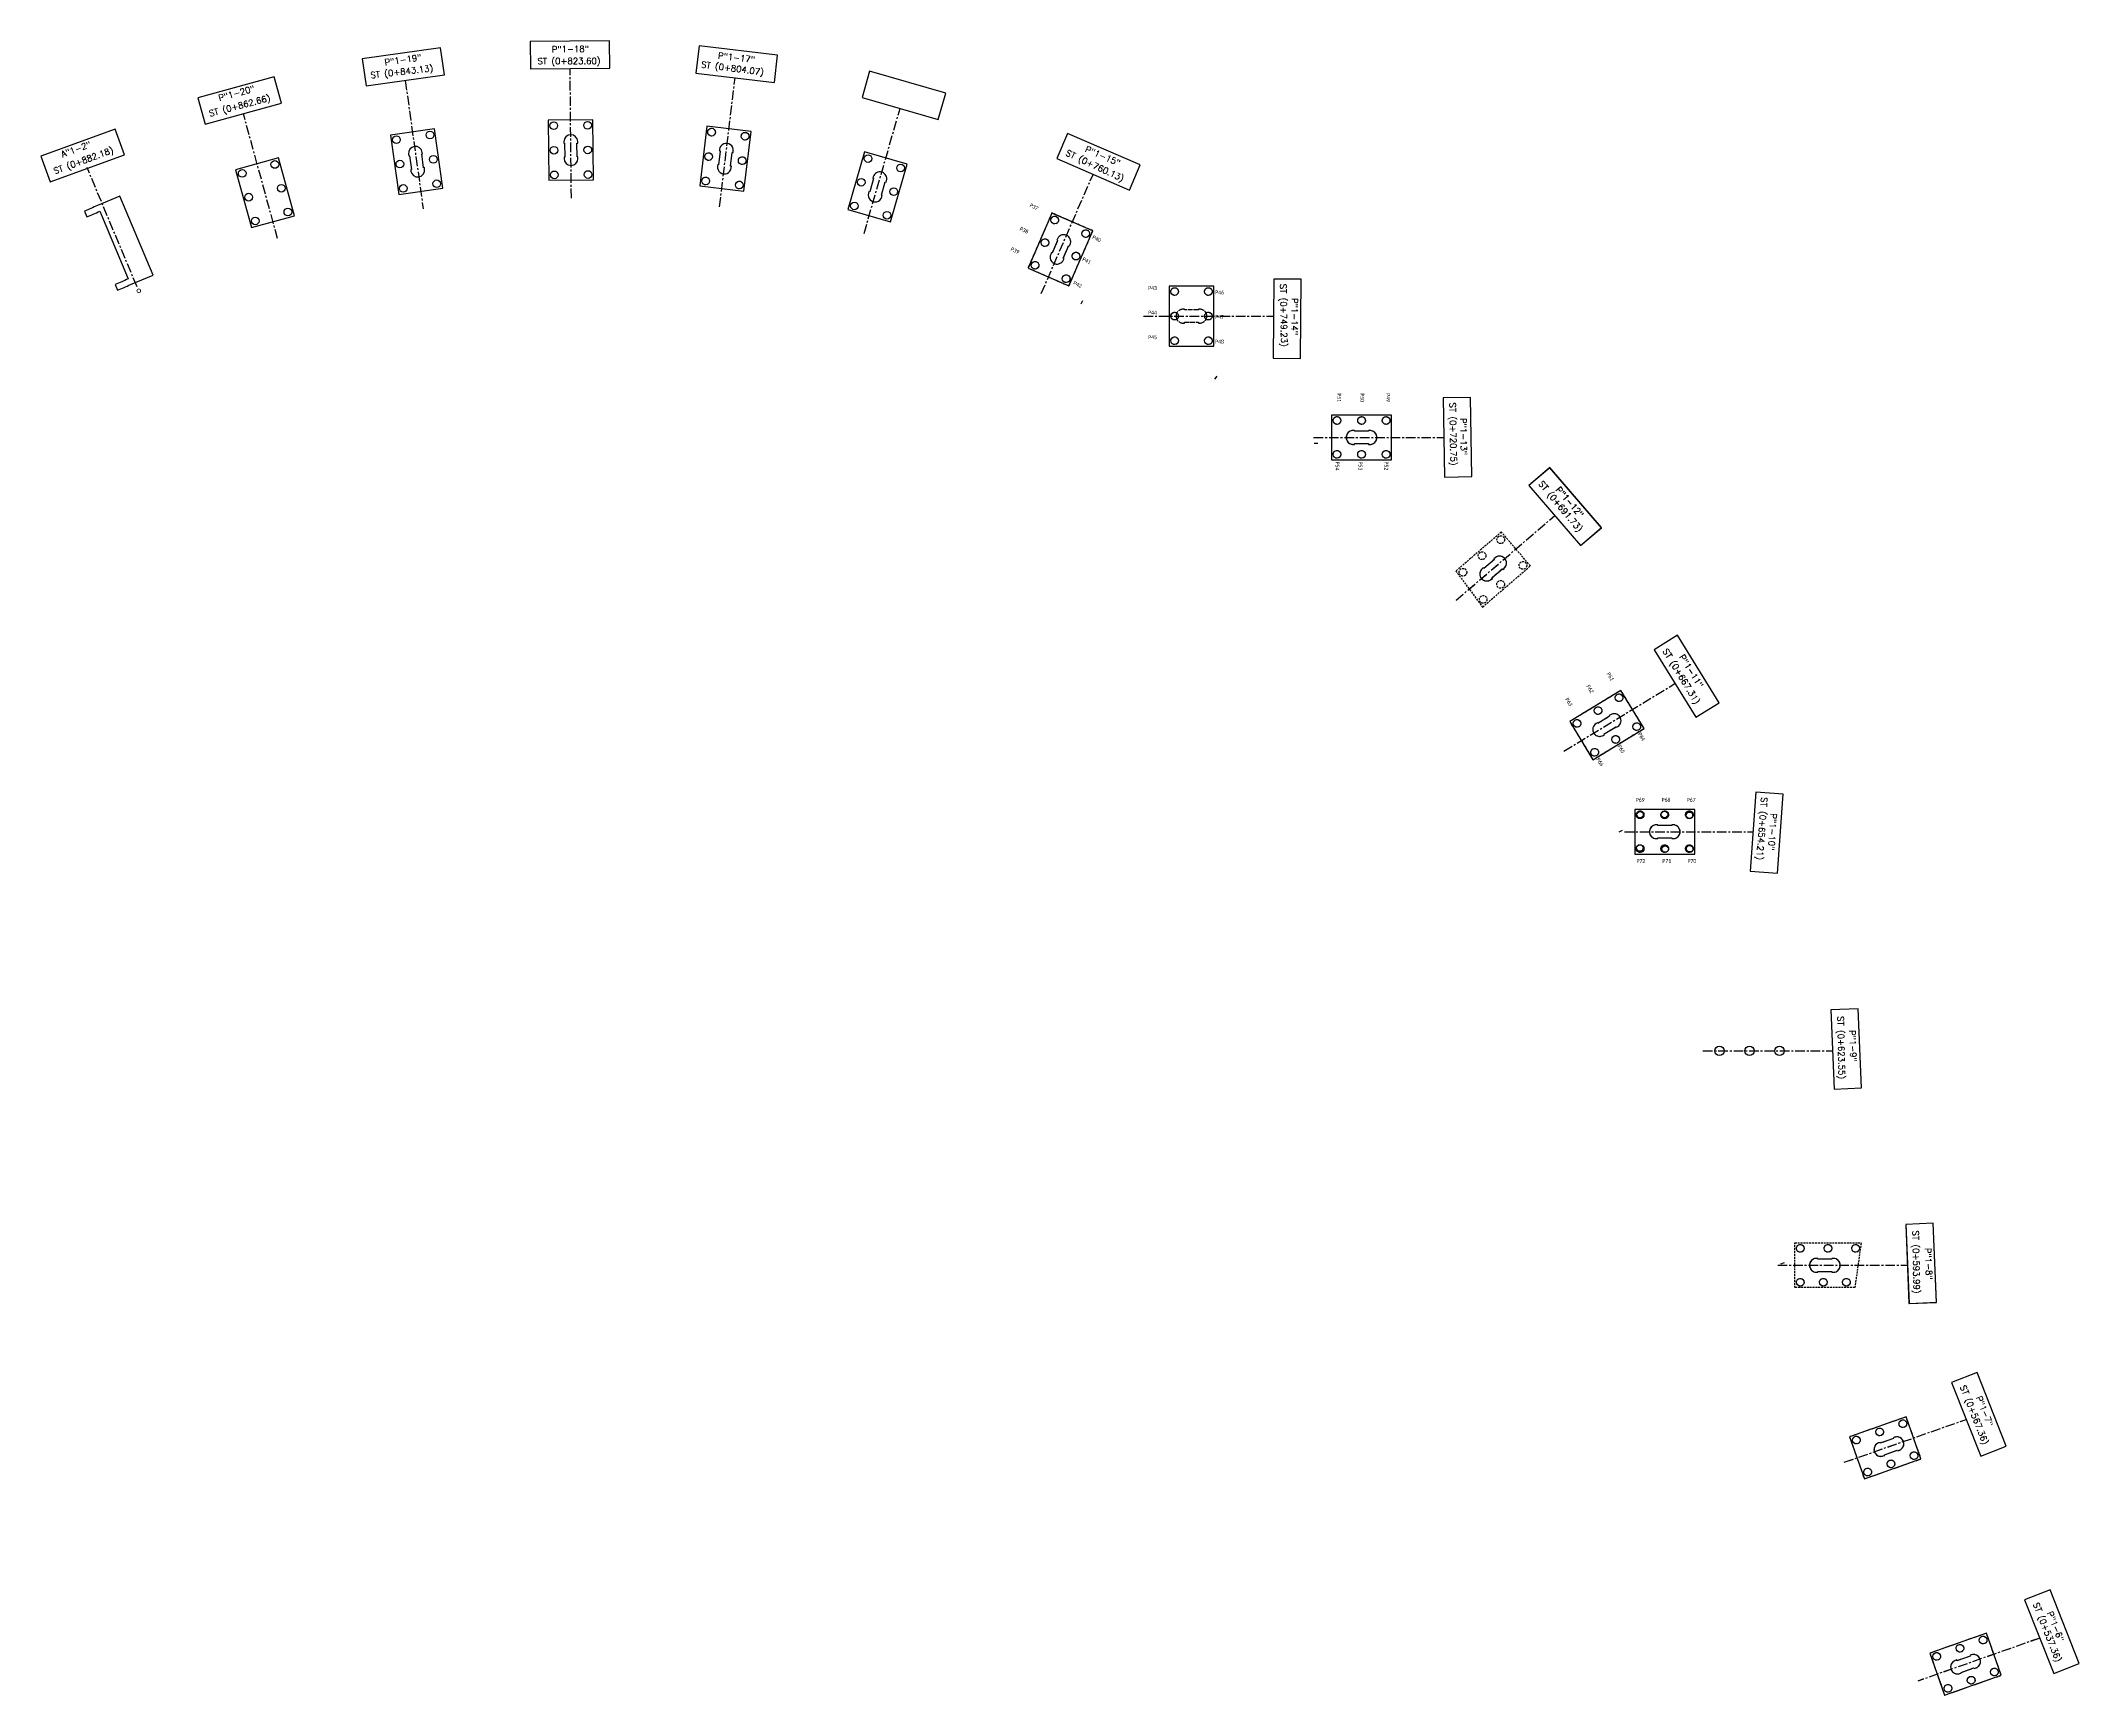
# Model space of a CAD drawing. Header units: metres. Extents: x 205782 to 206106, y 3635013 to 3635356.
# Drawn here: x 205781.8 to 206046.8, y 3635140.9 to 3635356 of the extents above; entities that cross this region are included whole.
import ezdxf

# ---------------------------------------------------------------- set-up
doc = ezdxf.new("R2010")
doc.units = ezdxf.units.M
for name, pattern in [('CENTER', [2, 1.25, -0.25, 0.25, -0.25]), ('DASHED', [0.75, 0.5, -0.25]), ('DASHED2', [0.375, 0.25, -0.125])]:
    doc.linetypes.add(name, pattern=pattern)
for name, color, linetype in [('A-BLDG', 7, 'Continuous'), ('C-ROAD-STAN-MAJR', 11, 'Continuous'), ('WES-AXES', 9, 'CENTER'), ('WES-CONCRETE', 3, 'Continuous'), ('WES-PILES', 2, 'Continuous'), ('WES-TEXT', 255, 'Continuous')]:
    doc.layers.add(name, color=color, linetype=linetype)
doc.layers.add('S-CONC', color=2, linetype='Continuous', lineweight=20)
doc.styles.add('CEO-Text-300', font='simplex.shx', dxfattribs={"height": 0.81})
doc.styles.add('T25-100', font='calibri.ttf', dxfattribs={"width": 0.8, "height": 250})

# ---------------------------------------------------------------- blocks, each defined once
blk = doc.blocks.new('PILES')
at = {"layer": 'WES-CONCRETE'}
blk.add_lwpolyline([(205827.17, 3635318.41), (205832.97, 3635318.41), (205832.97, 3635326.21), (205827.17, 3635326.21)], close=True, dxfattribs=at)
at = {"layer": 'WES-PILES'}
for centre in [(205827.87, 3635325.51), (205832.27, 3635325.51), (205827.87, 3635322.31), (205832.27, 3635322.31), (205827.87, 3635319.11), (205832.27, 3635319.11)]:
    blk.add_circle(centre, 0.5, dxfattribs=at)
blk = doc.blocks.new('AeccTickLine')
blk.add_line((0, -0.5), (0, 0.5))
blk = doc.blocks.new('43er43ew34')
at = {"layer": 'WES-AXES', "linetype": 'CENTER'}
for p, q in [((205965.82, 3635283.22), (205978.65, 3635294.23)), ((206007.64, 3635196.76), (206024.44, 3635196.76)), ((206016.29, 3635171.14), (206032.14, 3635176.72)), ((206041.7, 3635148.28), (206025.86, 3635142.7))]:
    blk.add_line(p, q, dxfattribs=at)
at = {"layer": 'WES-CONCRETE', "linetype": 'DASHED2'}
for points in [[(205970.4, 3635285.95), (205970.55, 3635286.08), (205970.48, 3635286.16), (205971.85, 3635287.33), (205971.92, 3635287.25), (205972.07, 3635287.38, 1), (205970.9, 3635288.75), (205970.74, 3635288.62), (205970.81, 3635288.54), (205969.44, 3635287.37), (205969.38, 3635287.45), (205969.23, 3635287.32, 1), (205970.4, 3635285.95)], [(206012.67, 3635195.86), (206012.87, 3635195.86), (206012.87, 3635195.96), (206014.67, 3635195.96), (206014.67, 3635195.86), (206014.87, 3635195.86, 1), (206014.87, 3635197.66), (206014.67, 3635197.66), (206014.67, 3635197.56), (206012.87, 3635197.56), (206012.87, 3635197.66), (206012.67, 3635197.66, 1), (206012.67, 3635195.86)]]:
    blk.add_lwpolyline(points, format="xyb", dxfattribs=at)
at = {"layer": 'WES-CONCRETE', "color": 3, "linetype": 'DASHED2'}
for points in [[(205970.4, 3635285.95), (205970.55, 3635286.08), (205970.48, 3635286.16), (205971.85, 3635287.33), (205971.92, 3635287.25), (205972.07, 3635287.38, 1), (205970.9, 3635288.75), (205970.74, 3635288.62), (205970.81, 3635288.54), (205969.44, 3635287.37), (205969.38, 3635287.45), (205969.23, 3635287.32, 1), (205970.4, 3635285.95)], [(206012.67, 3635195.86), (206012.87, 3635195.86), (206012.87, 3635195.96), (206014.67, 3635195.96), (206014.67, 3635195.86), (206014.87, 3635195.86, 1), (206014.87, 3635197.66), (206014.67, 3635197.66), (206014.67, 3635197.56), (206012.87, 3635197.56), (206012.87, 3635197.66), (206012.67, 3635197.66, 1), (206012.67, 3635195.86)], [(206021.36, 3635171.97), (206021.55, 3635172.04), (206021.51, 3635172.13), (206023.21, 3635172.73), (206023.24, 3635172.63), (206023.43, 3635172.7, 1), (206022.83, 3635174.4), (206022.65, 3635174.33), (206022.68, 3635174.24), (206020.98, 3635173.64), (206020.95, 3635173.73), (206020.76, 3635173.67, 1), (206021.36, 3635171.97)], [(206031.32, 3635143.67), (206031.51, 3635143.74), (206031.48, 3635143.83), (206033.18, 3635144.43), (206033.21, 3635144.34), (206033.4, 3635144.4, 1), (206032.8, 3635146.1), (206032.61, 3635146.04), (206032.65, 3635145.94), (206030.95, 3635145.34), (206030.91, 3635145.44), (206030.73, 3635145.37, 1), (206031.32, 3635143.67)]]:
    blk.add_lwpolyline(points, format="xyb", dxfattribs=at)
at = {"layer": 'WES-CONCRETE', "color": 4, "linetype": 'DASHED2', "transparency": 33554687}
blk.add_lwpolyline([(206016.98, 3635174.46), (206018.91, 3635168.99), (206026.27, 3635171.58), (206024.34, 3635177.05)], close=True, dxfattribs=at)
at = {"layer": 'WES-CONCRETE', "color": 4, "linetype": 'DASHED2'}
blk.add_lwpolyline([(206027.42, 3635146.33), (206029.35, 3635140.86), (206036.7, 3635143.45), (206034.78, 3635148.92)], close=True, dxfattribs=at)
at = {"layer": 'WES-PILES', "color": 4, "linetype": 'DASHED2', "transparency": 33554687}
for points in [[(205971.72, 3635292.1), (205965.8, 3635287.02), (205969.27, 3635282.35), (205975.49, 3635287.69), (205971.72, 3635292.1)], [(206009.87, 3635199.66), (206018.48, 3635199.66), (206017.67, 3635193.86), (206009.87, 3635193.86), (206009.87, 3635199.66)]]:
    blk.add_lwpolyline(points, dxfattribs=at)
at = {"layer": 'WES-PILES', "color": 1, "linetype": 'DASHED2', "transparency": 33554687}
for centre in [(205971.64, 3635291.1), (205966.72, 3635286.88), (205969.21, 3635289.02), (205974.51, 3635287.76), (205971.62, 3635285.29), (205969.35, 3635283.34), (206010.57, 3635198.96), (206014.17, 3635198.96), (206017.77, 3635198.96), (206010.57, 3635194.56), (206013.57, 3635194.56), (206016.57, 3635194.56), (206023.91, 3635176.16), (206017.87, 3635174.03), (206020.89, 3635175.09), (206022.35, 3635170.94), (206025.37, 3635172.01), (206019.34, 3635169.88), (206031.33, 3635146.96), (206034.35, 3635148.03), (206028.31, 3635145.9), (206035.81, 3635143.88), (206029.77, 3635141.75), (206032.79, 3635142.81)]:
    blk.add_circle(centre, 0.5, dxfattribs=at)
at = {"layer": 'WES-TEXT', "linetype": 'ByBlock'}
for points in [[(205975.3, 3635298.13), (205982.01, 3635290.33), (205984.72, 3635292.67), (205978, 3635300.47)], [(206024.3, 3635202.08), (206024.71, 3635191.8), (206028.28, 3635191.94), (206027.87, 3635202.23)], [(206030.24, 3635181.51), (206034.03, 3635171.94), (206037.35, 3635173.26), (206033.56, 3635182.83)], [(206039.73, 3635153.25), (206043.52, 3635143.68), (206046.84, 3635145), (206043.05, 3635154.57)]]:
    blk.add_lwpolyline(points, close=True, dxfattribs=at)
at = {"layer": 'C-ROAD-STAN-MAJR', "color": 11, "linetype": 'Continuous', "lineweight": -3, "xscale": 0.5, "yscale": 0.5, "zscale": 0.5, "rotation": 109.4047213629091}
blk.add_blockref('AeccTickLine', (206008.24, 3635197.01), dxfattribs=at)
at = {"layer": 'WES-TEXT', "style": 'CEO-Text-300'}
for s, rotation, p in [('ST (0+691.73)', 309.6802, (205976.49, 3635298.34, 29.52)), (' P"1-12"', 310.9143, (205978.36, 3635297.98)), ('ST (0+593.99)', 271.1359, (206025.16, 3635201.27, 29.52)), (' P"1-8"', 272.464, (206026.74, 3635199.56, 29.52)), ('ST (0+567.36)', 291.5353, (206031.32, 3635180.98, 29.52)), (' P"1-7"', 291.8687, (206033.18, 3635180.07, 29.52)), ('ST (0+537.36)', 291.5353, (206040.81, 3635152.72, 29.52)), (' P"1-6"', 291.8687, (206042.41, 3635152.08, 29.52))]:
    blk.add_text(s, height=0.81, rotation=rotation, dxfattribs=at).set_placement(p)

msp = doc.modelspace()

# ---------------------------------------------------------------- linework, layer by layer
for centre, radius in [((205989.7465, 3635255.3512, 14.222), 0.4238), ((205992.9251, 3635255.3606, 14.2), 0.4268), ((205996.1609, 3635255.272, 14.201), 0.4221), ((205989.721, 3635251.0174, 14.236), 0.4284), ((205993.0146, 3635250.8814, 14.249), 0.4257), ((205996.1977, 3635250.9263, 14.26), 0.4287)]:
    msp.add_circle(centre, radius)
at = {"layer": 'S-CONC', "color": 1, "linetype": 'DASHED2'}
for centre in [(205869.033, 3635344.0937), (205873.4016, 3635343.5691), (205868.6515, 3635340.9164), (205873.0201, 3635340.3919), (205868.27, 3635337.7393), (205872.6386, 3635337.2148)]:
    msp.add_circle(centre, 0.5, dxfattribs=at)
at = {"layer": 'S-CONC', "color": 190, "ltscale": 0.5}
msp.add_circle((205794.5729, 3635323.4599), 0.2444, dxfattribs=at)
at = {"layer": 'WES-AXES', "linetype": 'CENTER'}
for p, q in [((205829.2216, 3635350.8129), (205831.5478, 3635334.1223)), ((205850.8097, 3635335.4981), (205850.6496, 3635352.3681)), ((205870.0817, 3635334.3836), (205872.095, 3635351.151)), ((205812.6241, 3635330.2505), (205808.1753, 3635346.4846)), ((205888.8656, 3635330.9167), (205893.5484, 3635347.1615)), ((205888.8656, 3635330.9167), (205893.5484, 3635347.1615)), ((205794.3496, 3635323.993), (205787.8534, 3635339.4854)), ((205911.8952, 3635323.0961), (205918.6308, 3635338.6049)), ((205911.8952, 3635323.0961), (205918.6308, 3635338.6049)), ((205925.1912, 3635320.1744), (205942.1043, 3635320.1744)), ((205925.1912, 3635320.1744), (205942.1043, 3635320.1744)), ((205947.3146, 3635304.4042), (205964.2277, 3635304.4012)), ((205947.3146, 3635304.4042), (205964.2277, 3635304.4012)), ((205965.8232, 3635283.2185), (205978.6535, 3635294.2311)), ((205979.8527, 3635263.6082), (205994.2782, 3635272.4122)), ((205979.8527, 3635263.6082), (205994.2782, 3635272.4122)), ((205987.7252, 3635253.1329), (206004.4272, 3635253.1329)), ((205987.7252, 3635253.1329), (206004.4272, 3635253.1329)), ((205997.9227, 3635224.6394, 24.2675), (206014.7227, 3635224.6394, 24.2675)), ((206007.6397, 3635196.7593), (206024.4397, 3635196.7593)), ((206007.6397, 3635196.7593), (206024.4397, 3635196.7593)), ((206016.2948, 3635171.1404), (206032.1404, 3635176.722)), ((206041.7028, 3635148.2841), (206025.8571, 3635142.7025)), ((206041.7028, 3635148.2841), (206025.8571, 3635142.7025))]:
    msp.add_line(p, q, dxfattribs=at)
at = {"layer": 'WES-CONCRETE', "color": 3}
for points in [[(205851.6609, 3635340.6711), (205851.659, 3635340.871), (205851.559, 3635340.8701), (205851.5414, 3635342.67), (205851.6414, 3635342.671), (205851.6395, 3635342.871, 1), (205849.8396, 3635342.8534), (205849.8415, 3635342.6534), (205849.9415, 3635342.6544), (205849.9591, 3635340.8545), (205849.8591, 3635340.8535), (205849.861, 3635340.6535, 1), (205851.6609, 3635340.6711)], [(205831.7373, 3635339.2875), (205831.7096, 3635339.4855), (205831.6105, 3635339.4717), (205831.361, 3635341.2543), (205831.4601, 3635341.2682), (205831.4323, 3635341.4662, 1), (205829.6497, 3635341.2167), (205829.6774, 3635341.0186), (205829.7765, 3635341.0325), (205830.026, 3635339.2499), (205829.9269, 3635339.236), (205829.9547, 3635339.038, 1), (205831.7373, 3635339.2875)], [(205871.5982, 3635339.4548), (205871.6221, 3635339.6533), (205871.5228, 3635339.6653), (205871.7374, 3635341.4524), (205871.8367, 3635341.4405), (205871.8605, 3635341.6391, 1), (205870.0733, 3635341.8537), (205870.0495, 3635341.6551), (205870.1488, 3635341.6432), (205869.9342, 3635339.856), (205869.8349, 3635339.8679), (205869.8111, 3635339.6694, 1), (205871.5982, 3635339.4548)], [(205891.1717, 3635335.6675), (205891.2271, 3635335.8596), (205891.131, 3635335.8873), (205891.6296, 3635337.6169), (205891.7257, 3635337.5892), (205891.7811, 3635337.7814, 1), (205890.0515, 3635338.2799), (205889.9961, 3635338.0878), (205890.0922, 3635338.0601), (205889.5936, 3635336.3305), (205889.4975, 3635336.3582), (205889.4421, 3635336.166, 1), (205891.1717, 3635335.6675)], [(205914.782, 3635327.4836), (205914.8616, 3635327.667), (205914.7699, 3635327.7069), (205915.487, 3635329.3579), (205915.5787, 3635329.318), (205915.6583, 3635329.5015, 1), (205914.0073, 3635330.2185), (205913.9277, 3635330.0351), (205914.0194, 3635329.9952), (205913.3023, 3635328.3442), (205913.2106, 3635328.3841), (205913.1309, 3635328.2006, 1), (205914.782, 3635327.4836)], [(205952.4363, 3635303.4983), (205952.6363, 3635303.4982), (205952.6363, 3635303.5982), (205954.4363, 3635303.5979), (205954.4363, 3635303.4979), (205954.6363, 3635303.4979, 1), (205954.6366, 3635305.2979), (205954.4366, 3635305.2979), (205954.4366, 3635305.1979), (205952.6366, 3635305.1982), (205952.6366, 3635305.2982), (205952.4366, 3635305.2983, 1), (205952.4363, 3635303.4983)], [(205970.3982, 3635285.9506), (205970.5499, 3635286.0809), (205970.4848, 3635286.1567), (205971.8507, 3635287.3291), (205971.9158, 3635287.2532), (205972.0676, 3635287.3835, 1), (205970.8952, 3635288.7493), (205970.7434, 3635288.6191), (205970.8086, 3635288.5432), (205969.4427, 3635287.3708), (205969.3776, 3635287.4467), (205969.2258, 3635287.3165, 1), (205970.3982, 3635285.9506)], [(205984.9656, 3635265.6652), (205985.1363, 3635265.7694), (205985.0842, 3635265.8548), (205986.6206, 3635266.7925), (205986.6727, 3635266.7071), (205986.8434, 3635266.8113, 1), (205985.9057, 3635268.3478), (205985.735, 3635268.2436), (205985.7871, 3635268.1582), (205984.2507, 3635267.2205), (205984.1986, 3635267.3059), (205984.0278, 3635267.2017, 1), (205984.9656, 3635265.6652)], [(205991.8599, 3635252.2329), (205992.0599, 3635252.2329), (205992.0599, 3635252.3329), (205993.8599, 3635252.3329), (205993.8599, 3635252.2329), (205994.0599, 3635252.2329, 1), (205994.0599, 3635254.0329), (205993.8599, 3635254.0329), (205993.8599, 3635253.9329), (205992.0599, 3635253.9329), (205992.0599, 3635254.0329), (205991.8599, 3635254.0329, 1), (205991.8599, 3635252.2329)], [(206012.67, 3635195.8593), (206012.87, 3635195.8593), (206012.87, 3635195.9593), (206014.67, 3635195.9593), (206014.67, 3635195.8593), (206014.87, 3635195.8593, 1), (206014.87, 3635197.6593), (206014.67, 3635197.6593), (206014.67, 3635197.5593), (206012.87, 3635197.5593), (206012.87, 3635197.6593), (206012.67, 3635197.6593, 1), (206012.67, 3635195.8593)], [(206012.67, 3635195.8593), (206012.87, 3635195.8593), (206012.87, 3635195.9593), (206014.67, 3635195.9593), (206014.67, 3635195.8593), (206014.87, 3635195.8593, 1), (206014.87, 3635197.6593), (206014.67, 3635197.6593), (206014.67, 3635197.5593), (206012.87, 3635197.5593), (206012.87, 3635197.6593), (206012.67, 3635197.6593, 1), (206012.67, 3635195.8593)], [(206021.3569, 3635171.9693), (206021.5456, 3635172.0358), (206021.5123, 3635172.1301), (206023.2101, 3635172.7281), (206023.2433, 3635172.6338), (206023.4319, 3635172.7003, 1), (206022.8339, 3635174.398), (206022.6453, 3635174.3316), (206022.6785, 3635174.2373), (206020.9807, 3635173.6392), (206020.9475, 3635173.7335), (206020.7589, 3635173.6671, 1), (206021.3569, 3635171.9693)], [(206031.3239, 3635143.6739), (206031.5126, 3635143.7404), (206031.4793, 3635143.8347), (206033.1771, 3635144.4327), (206033.2103, 3635144.3384), (206033.399, 3635144.4049, 1), (206032.8009, 3635146.1026), (206032.6123, 3635146.0362), (206032.6455, 3635145.9418), (206030.9478, 3635145.3438), (206030.9145, 3635145.4381), (206030.7259, 3635145.3717, 1), (206031.3239, 3635143.6739)], [(206031.3239, 3635143.6739), (206031.5126, 3635143.7404), (206031.4793, 3635143.8347), (206033.1771, 3635144.4327), (206033.2103, 3635144.3384), (206033.399, 3635144.4049, 1), (206032.8009, 3635146.1026), (206032.6123, 3635146.0362), (206032.6455, 3635145.9418), (206030.9478, 3635145.3438), (206030.9145, 3635145.4381), (206030.7259, 3635145.3717, 1), (206031.3239, 3635143.6739)]]:
    msp.add_lwpolyline(points, format="xyb", dxfattribs=at)
at = {"layer": 'WES-CONCRETE', "ltscale": 2}
msp.add_lwpolyline([(205793.188, 3635325.0048, 0.00300784), (205791.5165, 3635324.2846), (205791.8258, 3635323.5467, -0.00241039), (205793.4969, 3635324.268), (205796.4296, 3635325.4974), (205792.1229, 3635335.7713), (205789.1901, 3635334.5419, 0.00232967), (205787.5186, 3635333.8218), (205787.8279, 3635333.0839, -0.00281288), (205789.4998, 3635333.8033), (205793.188, 3635325.0048)], format="xyb", dxfattribs=at)
at = {"layer": 'WES-CONCRETE', "color": 4, "linetype": 'DASHED2'}
for points in [[(205910.1811, 3635326.4291), (205915.501, 3635324.1186), (205918.6082, 3635331.273), (205913.2883, 3635333.5835)], [(205928.5284, 3635316.2716), (205934.3284, 3635316.2716), (205934.3284, 3635324.0716), (205928.5284, 3635324.0716)], [(205949.6372, 3635307.3038), (205949.6361, 3635301.5038), (205957.4361, 3635301.5024), (205957.4372, 3635307.3024)], [(205980.5962, 3635267.4497), (205983.6177, 3635262.4989), (205990.2757, 3635266.5624), (205987.2541, 3635271.5132)], [(205989.0599, 3635256.0329), (205989.0599, 3635250.2329), (205996.8599, 3635250.2329), (205996.8599, 3635256.0329)]]:
    msp.add_lwpolyline(points, close=True, dxfattribs=at)
for points in [[(205914.782, 3635327.4836), (205914.8616, 3635327.667), (205914.7699, 3635327.7069), (205915.487, 3635329.3579), (205915.5787, 3635329.318), (205915.6583, 3635329.5015, 1), (205914.0073, 3635330.2185), (205913.9277, 3635330.0351), (205914.0194, 3635329.9952), (205913.3023, 3635328.3442), (205913.2106, 3635328.3841), (205913.1309, 3635328.2006, 1), (205914.782, 3635327.4836)], [(205930.3286, 3635319.2744), (205930.5286, 3635319.2744), (205930.5286, 3635319.3744), (205932.3286, 3635319.3744), (205932.3286, 3635319.2744), (205932.5286, 3635319.2744, 1), (205932.5286, 3635321.0744), (205932.3286, 3635321.0744), (205932.3286, 3635320.9744), (205930.5286, 3635320.9744), (205930.5286, 3635321.0744), (205930.3286, 3635321.0744, 1), (205930.3286, 3635319.2744)], [(205952.4363, 3635303.4983), (205952.6363, 3635303.4982), (205952.6363, 3635303.5982), (205954.4363, 3635303.5979), (205954.4363, 3635303.4979), (205954.6363, 3635303.4979, 1), (205954.6366, 3635305.2979), (205954.4366, 3635305.2979), (205954.4366, 3635305.1979), (205952.6366, 3635305.1982), (205952.6366, 3635305.2982), (205952.4366, 3635305.2983, 1), (205952.4363, 3635303.4983)], [(205984.9656, 3635265.6652), (205985.1363, 3635265.7694), (205985.0842, 3635265.8548), (205986.6206, 3635266.7925), (205986.6727, 3635266.7071), (205986.8434, 3635266.8113, 1), (205985.9057, 3635268.3478), (205985.735, 3635268.2436), (205985.7871, 3635268.1582), (205984.2507, 3635267.2205), (205984.1986, 3635267.3059), (205984.0278, 3635267.2017, 1), (205984.9656, 3635265.6652)], [(205991.8599, 3635252.2329), (205992.0599, 3635252.2329), (205992.0599, 3635252.3329), (205993.8599, 3635252.3329), (205993.8599, 3635252.2329), (205994.0599, 3635252.2329, 1), (205994.0599, 3635254.0329), (205993.8599, 3635254.0329), (205993.8599, 3635253.9329), (205992.0599, 3635253.9329), (205992.0599, 3635254.0329), (205991.8599, 3635254.0329, 1), (205991.8599, 3635252.2329)], [(205991.8599, 3635252.2329), (205992.0599, 3635252.2329), (205992.0599, 3635252.3329), (205993.8599, 3635252.3329), (205993.8599, 3635252.2329), (205994.0599, 3635252.2329, 1), (205994.0599, 3635254.0329), (205993.8599, 3635254.0329), (205993.8599, 3635253.9329), (205992.0599, 3635253.9329), (205992.0599, 3635254.0329), (205991.8599, 3635254.0329, 1), (205991.8599, 3635252.2329)]]:
    msp.add_lwpolyline(points, format="xyb", dxfattribs=at)
at = {"layer": 'WES-CONCRETE', "color": 3, "linetype": 'DASHED'}
msp.add_lwpolyline([(205930.3286, 3635319.2744), (205930.5286, 3635319.2744), (205930.5286, 3635319.3744), (205932.3286, 3635319.3744), (205932.3286, 3635319.2744), (205932.5286, 3635319.2744, 1), (205932.5286, 3635321.0744), (205932.3286, 3635321.0744), (205932.3286, 3635320.9744), (205930.5286, 3635320.9744), (205930.5286, 3635321.0744), (205930.3286, 3635321.0744, 1), (205930.3286, 3635319.2744)], format="xyb", dxfattribs=at)
at = {"layer": 'WES-CONCRETE'}
msp.add_lwpolyline([(206012.67, 3635195.8593), (206012.87, 3635195.8593), (206012.87, 3635195.9593), (206014.67, 3635195.9593), (206014.67, 3635195.8593), (206014.87, 3635195.8593, 1), (206014.87, 3635197.6593), (206014.67, 3635197.6593), (206014.67, 3635197.5593), (206012.87, 3635197.5593), (206012.87, 3635197.6593), (206012.67, 3635197.6593, 1), (206012.67, 3635195.8593)], format="xyb", dxfattribs=at)
at = {"layer": 'WES-CONCRETE', "transparency": 33554687}
for points in [[(206016.9814, 3635174.4569), (206018.9084, 3635168.9869), (206026.2654, 3635171.5779), (206024.3384, 3635177.0489)], [(206027.42, 3635146.328), (206029.347, 3635140.857), (206036.704, 3635143.449), (206034.777, 3635148.919)]]:
    msp.add_lwpolyline(points, close=True, dxfattribs=at)
at = {"layer": 'WES-CONCRETE'}
msp.add_lwpolyline([(206027.42, 3635146.328), (206029.347, 3635140.8575), (206036.7039, 3635143.4489), (206034.7769, 3635148.9195)], close=True, dxfattribs=at)
at = {"layer": 'WES-PILES', "color": 1, "linetype": 'DASHED2'}
for centre in [(205913.6515, 3635332.6626), (205912.3767, 3635329.7274), (205917.6873, 3635330.9098), (205911.102, 3635326.7923), (205916.4126, 3635327.9747), (205915.1378, 3635325.0395), (205929.2284, 3635323.3716), (205933.6284, 3635323.3716), (205929.2284, 3635320.1716), (205933.6284, 3635320.1716), (205929.2284, 3635316.9716), (205933.6284, 3635316.9716), (205950.337, 3635306.6037), (205953.537, 3635306.6031), (205956.737, 3635306.6025), (205950.3362, 3635302.2037), (205953.5362, 3635302.2031), (205956.7362, 3635302.2025), (205984.2898, 3635268.8839), (205987.0213, 3635270.551), (205981.5584, 3635267.2169), (205989.3135, 3635266.7952), (205983.8505, 3635263.4611), (205986.582, 3635265.1282), (205989.7599, 3635255.3329), (205992.9599, 3635255.3329), (205996.1599, 3635255.3329), (205989.7599, 3635250.9329), (205992.9599, 3635250.9329), (205996.1599, 3635250.9329)]:
    msp.add_circle(centre, 0.5, dxfattribs=at)
at = {"layer": 'WES-PILES', "color": 1}
for centre in [(206000.0648, 3635224.6394, 24.2675), (206000.0648, 3635224.6394, 24.2675), (206000.0648, 3635224.6394, 24.2675), (206000.0648, 3635224.6394, 24.2675), (206003.9702, 3635224.6394, 24.2675), (206003.9702, 3635224.6394, 24.2675), (206003.9702, 3635224.6394, 24.2675), (206003.9702, 3635224.6394, 24.2675), (206007.8757, 3635224.6394, 24.2675), (206007.8757, 3635224.6394, 24.2675), (206007.8757, 3635224.6394, 24.2675), (206007.8757, 3635224.6394, 24.2675)]:
    msp.add_circle(centre, 0.6, dxfattribs=at)
at = {"layer": 'WES-PILES', "color": 1, "transparency": 33554687}
for centre in [(206010.57, 3635198.9594), (206014.17, 3635198.9594), (206017.77, 3635198.9594), (206010.57, 3635194.5594), (206013.57, 3635194.5594), (206016.57, 3635194.5594), (206023.9111, 3635176.1558), (206017.8746, 3635174.0295), (206020.8929, 3635175.0927), (206022.3547, 3635170.9426), (206025.3729, 3635172.0058), (206019.3365, 3635169.8794), (206031.331, 3635146.9635), (206034.3493, 3635148.0267), (206028.3128, 3635145.9003), (206035.8111, 3635143.8766), (206029.7747, 3635141.7503), (206032.7929, 3635142.8134)]:
    msp.add_circle(centre, 0.5, dxfattribs=at)
at = {"layer": 'WES-PILES', "color": 1, "transparency": 33554534}
for centre in [(206031.3315, 3635146.9633), (206034.3497, 3635148.0265), (206028.3133, 3635145.9001), (206035.8116, 3635143.8764), (206029.7751, 3635141.7501), (206032.7934, 3635142.8132)]:
    msp.add_circle(centre, 0.5, dxfattribs=at)
at = {"layer": 'WES-TEXT', "linetype": 'ByBlock'}
for points in [[(205824.1249, 3635350.1008), (205834.3179, 3635351.5275), (205833.8171, 3635355.0662), (205823.6242, 3635353.6395)], [(205845.5037, 3635352.3183), (205855.7956, 3635352.4034), (205855.7607, 3635355.9772), (205845.4688, 3635355.8921)], [(205866.9855, 3635351.7645), (205877.2044, 3635350.5375), (205877.6252, 3635354.0866), (205867.4062, 3635355.3136)], [(205803.207, 3635345.1199), (205813.1317, 3635347.846), (205812.18, 3635351.2909), (205802.2552, 3635348.5649)], [(205888.6035, 3635348.5869), (205898.4932, 3635345.7361), (205899.478, 3635349.1718), (205889.5883, 3635352.0226)], [(205783.0569, 3635337.6324), (205792.7329, 3635341.1405), (205791.5097, 3635344.4986), (205781.8337, 3635340.9905)], [(205913.9084, 3635340.6498), (205923.3564, 3635336.5672), (205924.7691, 3635339.8501), (205915.3211, 3635343.9327)], [(205913.9084, 3635340.6498), (205923.3564, 3635336.5672), (205924.7691, 3635339.8501), (205915.3211, 3635343.9327)], [(205942.1302, 3635324.9874), (205942.0431, 3635314.6955), (205945.617, 3635314.6706), (205945.7041, 3635324.9626)], [(205942.1302, 3635324.9874), (205942.0431, 3635314.6955), (205945.617, 3635314.6706), (205945.7041, 3635324.9626)], [(205964.1512, 3635309.5468), (205964.3041, 3635299.2556), (205967.8776, 3635299.314), (205967.7247, 3635309.6052)], [(205964.1512, 3635309.5468), (205964.3041, 3635299.2556), (205967.8776, 3635299.314), (205967.7247, 3635309.6052)], [(205975.2959, 3635298.131), (205982.0112, 3635290.3312), (205984.7161, 3635292.6671), (205978.0008, 3635300.4669)], [(205991.5843, 3635276.7969), (205996.9766, 3635268.0302), (206000.018, 3635269.9073), (205994.6256, 3635278.6739)], [(205991.5843, 3635276.7969), (205996.9766, 3635268.0302), (206000.018, 3635269.9073), (205994.6256, 3635278.6739)], [(206004.8043, 3635258.2649), (206004.0408, 3635248.0009), (206007.6053, 3635247.7412), (206008.3688, 3635258.0051)], [(206004.8043, 3635258.2649), (206004.0408, 3635248.0009), (206007.6053, 3635247.7412), (206008.3688, 3635258.0051)], [(206014.5522, 3635229.9606), (206014.9611, 3635219.6764), (206018.532, 3635219.8237), (206018.1231, 3635230.1079)], [(206024.3024, 3635202.0806), (206024.7113, 3635191.7963), (206028.2822, 3635191.9437), (206027.8733, 3635202.2279)], [(206024.3024, 3635202.0806), (206024.7113, 3635191.7963), (206028.2822, 3635191.9437), (206027.8733, 3635202.2279)], [(206030.2422, 3635181.5055), (206034.0302, 3635171.9356), (206037.3514, 3635173.256), (206033.5633, 3635182.8259)], [(206039.7319, 3635153.2491), (206043.52, 3635143.6792), (206046.8411, 3635144.9996), (206043.053, 3635154.5695)], [(206039.7319, 3635153.2491), (206043.52, 3635143.6792), (206046.8411, 3635144.9996), (206043.053, 3635154.5695)]]:
    msp.add_lwpolyline(points, close=True, dxfattribs=at)

# ---------------------------------------------------------------- block references
at = {"layer": 'C-ROAD-STAN-MAJR', "color": 11, "linetype": 'Continuous', "lineweight": -3}
for p, xscale, yscale, zscale, rotation in [((205917.1481, 3635321.9421), 0.5, 0.5, 0.5, 154.5200192347224), ((205934.5806, 3635312.1686), 0.5000000000000001, 0.5000000000000001, 0.5000000000000001, 146.9261452104762), ((205947.6261, 3635303.6048), 0.4999999999999999, 0.4999999999999999, 0.4999999999999999, 89.43497720263049), ((205987.2176, 3635253.1699), 0.5, 0.5, 0.5, 116.5506491135587)]:
    msp.add_blockref('AeccTickLine', p, dxfattribs=dict(at, xscale=xscale, yscale=yscale, zscale=zscale, rotation=rotation))
at = {"layer": 'Defpoints'}
msp.add_blockref('43er43ew34', (0, 0), dxfattribs=at)
at = {"layer": 'WES-CONCRETE'}
for p, rotation in [((35521.9665, -1816.8029), 0.5593848012627766), ((505909.2908, 6581.9028), 7.967890999631861), ((-431872.3053, 50481.1021), 353.1532636257532), ((970175.5417, 75324.8253), 15.35851055381093), ((-998809.9032, 199259.1236), 343.9197586313908), ((-1431042.343, 382897.92), 336.5243692397127), ((-3429331.3593, 3841794.2275), 269.9896016330752), ((-3004298.1442, 1917124.5039), 301.3962694775782), ((-3429329.3514, 3841083.197), 270.0000000707413)]:
    msp.add_blockref('PILES', p, dxfattribs=dict(at, rotation=rotation))
msp.add_blockref('PILES', (101.3598, -2.1394), dxfattribs=at)

# ---------------------------------------------------------------- texts
at = {"layer": 'A-BLDG', "color": 5, "style": 'CEO-Text-300'}
for s, rotation, p in [(' P"1-19"', 8.155167, (205826.0453, 3635352.6749)), ('ST (0+823.60)', 0.185844, (205846.4118, 3635352.9204, 29.5189)), (' P"1-18"', 0.746661, (205847.7207, 3635354.4577)), (' P"1-17"', 353.340539, (205869.288, 3635353.7297)), ('ST (0+843.13)', 6.627571, (205824.7454, 3635351.0864, 29.5189)), ('ST (0+804.07)', 352.926689, (205867.6509, 3635352.5052, 29.5189)), ('ST (0+862.66)', 14.728982, (205803.8275, 3635346.1056, 29.5189)), (' P"1-20"', 15.545786, (205804.5331, 3635347.9675)), (' A"1-2"', 20.201439, (205784.1384, 3635340.6033, 29.5189)), ('ST (0+882.18)', 20.201439, (205783.6774, 3635338.618, 29.5189)), ('ST (0+760.13)', 334.855903, (205914.995, 3635341.1167, 29.5189)), (' P"1-15"', 336.817761, (205917.0162, 3635341.7918)), ('ST (0+749.23)', 270.984339, (205942.953, 3635324.3731, 29.5189)), (' P"1-14"', 269.702631, (205944.4617, 3635323.0836)), ('ST (0+720.75)', 270.984339, (205964.974, 3635308.9325, 29.5189)), (' P"1-13"', 271.03846, (205966.3472, 3635307.4747)), ('ST (0+691.73)', 309.680188, (205976.4921, 3635298.3378, 29.5189)), (' P"1-12"', 310.914282, (205978.3578, 3635297.9767)), ('ST (0+667.31)', 301.305902, (205992.642, 3635276.6282, 29.5189)), (' P"1-11"', 301.868843, (205994.4869, 3635276.329, 29.5189)), ('ST (0+654.21)', 265.730316, (206005.4961, 3635257.6471, 29.5189)), (' P"1-10"', 266.019068, (206006.7555, 3635256.1097)), ('ST (0+623.55)', 271.135927, (206015.4136, 3635229.1536, 29.5189)), (' P"1-9"', 272.463996, (206016.9089, 3635227.8775, 53.7864)), ('ST (0+593.99)', 271.135927, (206025.1638, 3635201.2735, 29.5189)), (' P"1-8"', 272.463996, (206026.7415, 3635199.557, 29.5189)), ('ST (0+567.36)', 291.535289, (206031.3204, 3635180.9763, 29.5189)), (' P"1-7"', 291.868718, (206033.1777, 3635180.0659, 29.5189)), ('ST (0+537.36)', 291.535289, (206040.8101, 3635152.7199, 29.5189)), (' P"1-6"', 291.868718, (206042.4083, 3635152.082, 29.5189))]:
    msp.add_text(s, height=0.81, rotation=rotation, dxfattribs=at).set_placement(p)
at = {"layer": 'WES-TEXT', "style": 'CEO-Text-300'}
for s, rotation, p in [('ST (0+760.13)', 334.855903, (205914.995, 3635341.1167, 29.5189)), (' P"1-15"', 336.817761, (205917.0162, 3635341.7918)), ('ST (0+749.23)', 270.984339, (205942.953, 3635324.3731, 29.5189)), (' P"1-14"', 269.702631, (205944.4617, 3635323.0836)), ('ST (0+720.75)', 270.984339, (205964.974, 3635308.9325, 29.5189)), (' P"1-13"', 271.03846, (205966.3472, 3635307.4747)), ('ST (0+667.31)', 301.305902, (205992.642, 3635276.6282, 29.5189)), (' P"1-11"', 301.868843, (205994.4869, 3635276.329, 29.5189)), ('ST (0+654.21)', 265.730316, (206005.4961, 3635257.6471, 29.5189)), (' P"1-10"', 266.019068, (206006.7555, 3635256.1097))]:
    msp.add_text(s, height=0.81, rotation=rotation, dxfattribs=at).set_placement(p)
at = {"layer": 'WES-TEXT', "color": 6, "char_height": 0.5, "attachment_point": 1, "style": 'T25-100'}
for s, insert, rotation in [('P37', (205910.5567, 3635334.8679), 333.208716), ('P38', (205909.2627, 3635331.8214), 333.208716), ('P40', (205918.6986, 3635330.7188), 333.208716), ('P39', (205908.0869, 3635329.1782), 333.208716), ('P41', (205917.4045, 3635327.8563), 333.208716), ('P42', (205916.2288, 3635324.7837), 333.208716), ('P43', (205925.7963, 3635324.0876), 359.19178), ('P46', (205934.5102, 3635323.5121), 359.19178), ('P44', (205925.7963, 3635320.8876), 359.19178), ('P47', (205934.5102, 3635320.3121), 359.19178), ('P45', (205925.7963, 3635317.6876), 359.19178), ('P48', (205934.5102, 3635317.1121), 359.19178), ('P51', (205950.8909, 3635310.1393), 269.592423), ('P50', (205953.8829, 3635310.1435), 269.592423), ('P49', (205957.2513, 3635310.1594), 269.592423), ('P54', (205950.6552, 3635301.2572), 269.592423), ('P53', (205953.6472, 3635301.2614), 269.592423), ('P52', (205957.0156, 3635301.2773), 269.592423), ('P61', (205985.8029, 3635273.924), 301.626203), ('P62', (205983.164, 3635272.3134), 301.626203), ('P63', (205980.4066, 3635270.6306), 301.626203), ('P64', (205989.8483, 3635266.1121), 301.626203), ('P65', (205987.2094, 3635264.5015), 301.626203), ('P66', (205984.452, 3635262.8187), 301.626203), ('P69', (205989.1938, 3635257.529), 359.19178), ('P68', (205992.5545, 3635257.5327), 359.19178), ('P67', (205995.825, 3635257.529), 359.19178), ('P72', (205989.287, 3635249.5838), 359.19178), ('P71', (205992.6477, 3635249.5875), 359.19178), ('P70', (205995.9182, 3635249.5838), 359.19178)]:
    msp.add_mtext_dynamic_manual_height_columns(s, width=3.558653, gutter_width=1250, heights=[0], dxfattribs=dict(at, insert=insert, rotation=rotation))

doc.saveas('drawing.dxf')
